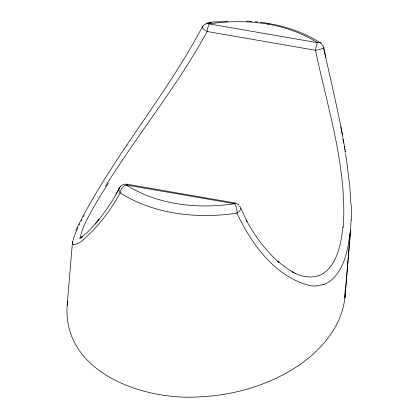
<?xml version="1.0" encoding="UTF-8"?>
<svg xmlns="http://www.w3.org/2000/svg" width="418" height="418" viewBox="0 0 418 418"><rect width="100%" height="100%" fill="white"/><g stroke="black" fill="none" stroke-linecap="round" stroke-linejoin="round"><path stroke-width="0.63" d="M72.742 243.537L72.56 240.935L67.157 305.375C62.684 371.827 141.472 399.744 196.094 397.032C232.873 395.82 269.788 385.359 300.244 364.376C322.424 348.753 341.731 325.742 344.876 297.935L350.592 229.942L351.099 219.701M345.116 290.468L344.876 297.935L350.592 229.942M80.601 234.644L80.731 236.541L81.473 237.617M343.282 227.544C347.201 167.116 327.696 108.706 315.501 50.285A7.085 1.176 -80.2 0 1 317.424 42.683C285.541 22.53 245.81 18.418 209.089 23.904A7.085 2.895 81.3 0 0 206.33 24.092M67.157 305.375L67.476 303.546M67.685 302.329L67.899 301.112M75.778 230.339C111.068 158.6 164.791 97.786 202.15 27.201M95.194 224.064C104.51 213.138 112.714 201.22 119.151 188.372M115.969 194.438L119.543 187.635M105.425 186.313C138.039 133.864 177.546 85.8 207.166 31.507A7.085 1.176 -80.2 0 1 209.089 23.904L317.424 42.683A7.085 4.744 -57.2 0 1 322.341 45.599M126.675 145.579L127.025 145.062M202.307 26.883C207.537 19.651 220.192 22.943 227.941 21.119M97.828 220.923L98.946 219.57L93.789 225.615L86.85 232.784L81.16 237.481L82.56 236.578L79.592 238.208L81.411 237.779M120.436 186.402C122.176 184.845 124.465 183.826 126.837 184.228L235.172 203.007L238.767 204.804M323.652 284.459L316.677 285.818M318.155 275.817C311.102 278.038 303.447 276.794 296.696 274.13M207.354 23.194L211.477 22.671M246.416 21.093L252.028 21.443M254.808 21.679L257.634 21.961M260.32 22.274C281.601 24.897 302.642 31.402 320.778 43.017M309.179 285.4C275.107 276.622 251.103 243.637 236.975 213.154A7.085 2.9 81.3 0 0 234.493 203.728L126.158 184.949A7.085 4.744 -57.2 0 0 120.118 192.897C112.625 207.046 102.948 219.999 91.939 231.603C86.463 236.238 81.285 244.096 73.605 244.504M294.747 273.32L296.21 273.926M296.048 273.654L292.266 271.81L293.483 272.431L285.797 267.661L277.839 261.391L278.931 262.347C265.566 250.481 254.708 235.945 246.301 220.213L246.96 221.509L240.993 208.509M323.046 45.473C329.624 75.188 336.704 104.892 342.446 134.821M323.851 47.715L325.878 57.851M340.869 126.79L345.493 151.953M342.932 139.251L343.157 140.443M343.377 141.629L343.596 142.81M344.244 146.394L344.458 147.596M344.672 148.798L344.876 149.994M345.08 151.191L345.284 152.387M345.482 153.578L346.611 160.69M346.705 161.28L349.725 185.629L351.005 205.118M267.943 24.187A7.085 1.176 -80.2 0 1 268.988 24.103M323.302 47.333A7.085 1.082 -10.7 0 1 322.294 48.65A7.085 1.082 -10.7 0 1 315.501 50.285L207.166 31.507A7.085 1.829 26.5 0 1 203.059 26.616M238.803 205.766A7.085 4.159 -21.4 0 1 236.975 213.154C197.369 219.022 154.529 214.565 120.118 192.897A7.085 4.906 26.3 0 1 120.865 186.47M316.703 285.907A189.537 71.875 71.9 0 1 309.221 285.567M349.918 232.68A173.663 65.673 71 0 1 323.673 284.517M351.329 205.457A189.155 69.984 71.4 0 1 351.397 220.061M342.802 226.911A159.728 60.735 70.7 0 1 318.187 275.901M127.088 184.495A7.085 1.176 -80.2 0 0 126.158 184.949C158.035 205.097 197.766 209.214 234.493 203.728A7.085 1.176 -80.2 0 1 235.423 203.273M73.145 240.178A173.663 15.55 -53.4 0 1 77.994 227.585M79.347 224.832A173.663 15.55 -53.4 0 1 79.833 223.876M81.379 220.887A173.663 15.55 -53.4 0 1 81.928 219.852M83.657 216.655A173.663 15.55 -53.4 0 1 84.264 215.557M73.631 244.467A188.863 17.081 -54.1 0 1 72.685 243.616M81.264 233.787A159.728 14.677 -53.1 0 1 108.34 183.225"/></g></svg>
